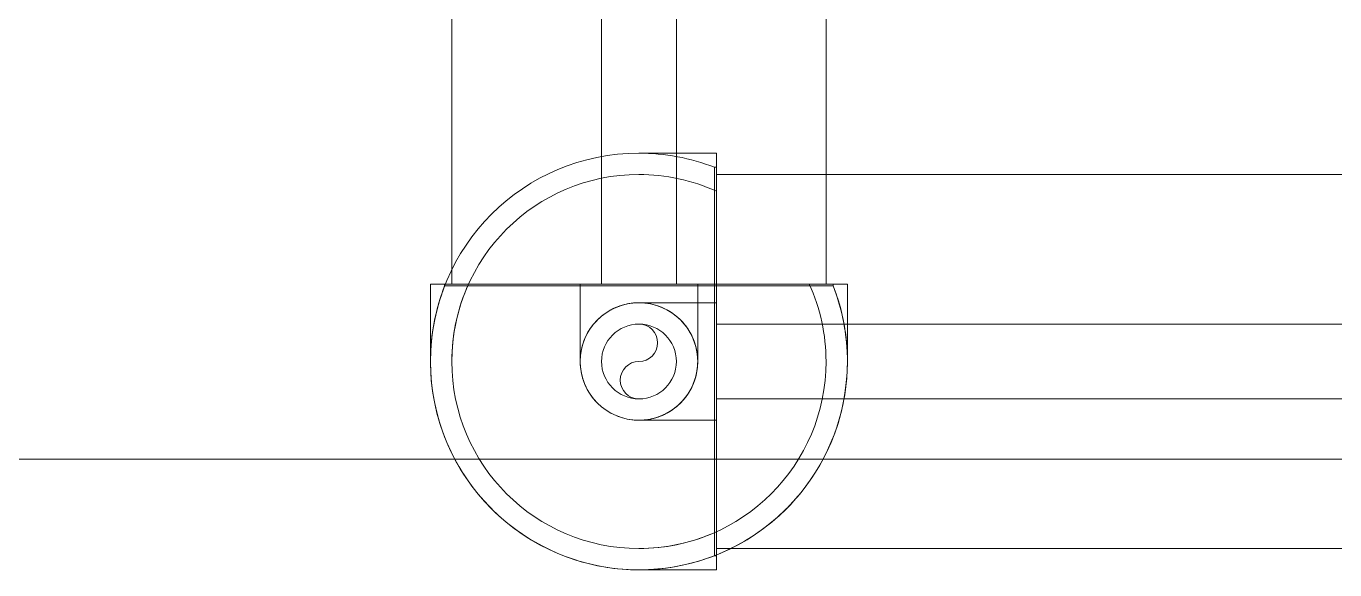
# Model space of a CAD drawing. Header units: metres. Extents: x 29 to 86.9, y -23.2 to 39.7.
# Drawn here: x 59.8315 to 60.0535, y -19.8906 to -19.7983 of the extents above; entities that cross this region are included whole.
import ezdxf

# ---------------------------------------------------------------- set-up
doc = ezdxf.new("R2010")
doc.units = ezdxf.units.M
doc.header["$LTSCALE"] = 100
doc.layers.get('0').update_dxf_attribs({"color": 254})
doc.layers.add('Arqui', color=8, linetype='Continuous', lineweight=0)
doc.layers.add('P-PIPE', color=7, linetype='Continuous', lineweight=18)

# ---------------------------------------------------------------- blocks, each defined once
blk = doc.blocks.new('A$C9582355f')
at = {"layer": 'Arqui'}
blk.add_lwpolyline([(30.76906296143534, 5.292165126904365), (31.76906296143488, 5.292165126904365), (31.76906296143534, 3.292165126905275), (30.76906296143534, 3.292165126904365)], close=True, dxfattribs=at)
blk = doc.blocks.new('Elbow - Welded - REFRIGERACION-V14-NIVEL 02')
at = {"layer": 'P-PIPE', "color": 11, "true_color": 0xff8080}
for p, q in [((59.94857364628851, -19.85518737637922), (59.94857364628851, -19.84521589200422)), ((59.94857364628851, -19.86515886075422), (59.94857364628851, -19.85518737637922))]:
    blk.add_line(p, q, dxfattribs=at)
at = {"layer": 'P-PIPE', "color": 11, "true_color": 0xff8080, "flags": 128}
for points in [[(59.94857364628857, -19.84521589200425), (59.94804792713153, -19.84521589200425), (59.94752304901298, -19.84521589200425), (59.94699985162596, -19.84521589200425), (59.94647917197467, -19.84521589200425), (59.94596184303549, -19.84521589200425), (59.94544869242436, -19.84521589200425), (59.94494054107279, -19.84521589200425), (59.94443820191454, -19.84521589200425), (59.94394247858511, -19.84521589200425), (59.94345416413608, -19.84521589200425), (59.94297403976639, -19.84521589200425), (59.94250287357262, -19.84521589200425), (59.94204141932016, -19.84521589200425), (59.94159041523739, -19.84521589200425), (59.94115058283463, -19.84521589200425), (59.94072262574988, -19.84521589200425), (59.94030722862321, -19.84521589200425), (59.93990505600139, -19.84521589200425), (59.93951675127482, -19.84521589200425), (59.93914293564826, -19.84521589200425), (59.93878420714693, -19.84521589200425), (59.93844113965993, -19.84521589200425), (59.93811428202204, -19.84521589200425), (59.93780415713578, -19.84521589200425), (59.93751126113479, -19.84521589200425), (59.93723606259018, -19.84521589200425), (59.93697900176096, -19.84521589200425), (59.93674048988957, -19.84521589200425), (59.93652090854415, -19.84521589200425), (59.93632060900801, -19.84521589200425), (59.93613991171768, -19.84521589200425), (59.93597910575028, -19.84521589200425), (59.93583844836105, -19.84521589200425), (59.9357181645718, -19.84521589200425), (59.93561844681093, -19.84521589200425), (59.93553945460561, -19.84521589200425), (59.9354813143265, -19.84521589200425), (59.93544411898564, -19.84521589200425), (59.93542792808766, -19.84521589200425)], [(59.93542716191358, -19.86515886075425), (59.93543767769886, -19.86515886075425), (59.93546920823169, -19.86515886075425), (59.93552170306995, -19.86515886075425), (59.93559507823311, -19.86515886075425), (59.93568921633653, -19.86515886075425), (59.93580396677934, -19.86515886075425), (59.93593914598532, -19.86515886075425), (59.93609453769656, -19.86515886075425), (59.93626989331948, -19.86515886075425), (59.93646493232249, -19.86515886075425), (59.93667934268479, -19.86515886075425), (59.93691278139555, -19.86515886075425), (59.93716487500262, -19.86515886075425), (59.93743522021, -19.86515886075425), (59.93772338452303, -19.86515886075425), (59.9380289069403, -19.86515886075425), (59.93835129869109, -19.86515886075425), (59.93869004401739, -19.86515886075425), (59.93904460099893, -19.86515886075425), (59.93941440242019, -19.86515886075425), (59.93979885667776, -19.86515886075425), (59.94019734872686, -19.86515886075425), (59.94060924106521, -19.86515886075425), (59.94103387475293, -19.86515886075425), (59.94147057046671, -19.86515886075425), (59.94191862958655, -19.86515886075425), (59.94237733531347, -19.86515886075425), (59.94284595381614, -19.86515886075425), (59.94332373540492, -19.86515886075425), (59.94380991573119, -19.86515886075425), (59.94430371701014, -19.86515886075425), (59.94480434926508, -19.86515886075425), (59.94531101159117, -19.86515886075425), (59.94582289343679, -19.86515886075425), (59.94633917590017, -19.86515886075425), (59.94685903303952, -19.86515886075425), (59.9473816331943, -19.86515886075425), (59.94790614031575, -19.86515886075425), (59.94843171530436, -19.86515886075425), (59.94857364628857, -19.86515886075425)]]:
    blk.add_lwpolyline(points, dxfattribs=at)
at = {"layer": 'P-PIPE', "color": 11, "true_color": 0xff8080}
for start, end in [(0, 180), (180, 0)]:
    blk.add_arc((59.93542716191351, -19.85518737637922), 0.009971484375000728, start, end, dxfattribs=at)
blk = doc.blocks.new('Elbow - Welded - REFRIGERACION-V21-NIVEL 02')
at = {"layer": 'P-PIPE', "color": 11, "true_color": 0xff8080}
for p, q in [((59.9354271619135, -19.84204089200421), (59.9254556775385, -19.84204089200421)), ((59.9453986462885, -19.84204089200421), (59.9354271619135, -19.84204089200421))]:
    blk.add_line(p, q, dxfattribs=at)
at = {"layer": 'P-PIPE', "color": 11, "true_color": 0xff8080, "flags": 128}
for points in [[(59.92545567753859, -19.85518737637923), (59.92545567753859, -19.85517686059395), (59.92545567753859, -19.85514533006111), (59.92545567753859, -19.85509283522285), (59.92545567753859, -19.85501946005971), (59.92545567753859, -19.85492532195629), (59.92545567753859, -19.85481057151347), (59.92545567753859, -19.8546753923075), (59.92545567753859, -19.85452000059626), (59.92545567753859, -19.85434464497334), (59.92545567753859, -19.85414960597032), (59.92545567753859, -19.85393519560801), (59.92545567753859, -19.85370175689726), (59.92545567753859, -19.8534496632902), (59.92545567753859, -19.85317931808281), (59.92545567753859, -19.85289115376977), (59.92545567753859, -19.85258563135251), (59.92545567753859, -19.85226323960172), (59.92545567753859, -19.85192449427542), (59.92545567753859, -19.85156993729387), (59.92545567753859, -19.85120013587263), (59.92545567753859, -19.85081568161505), (59.92545567753859, -19.85041718956596), (59.92545567753859, -19.85000529722761), (59.92545567753859, -19.84958066353989), (59.92545567753859, -19.84914396782611), (59.92545567753859, -19.84869590870626), (59.92545567753859, -19.84823720297934), (59.92545567753859, -19.84776858447668), (59.92545567753859, -19.84729080288789), (59.92545567753859, -19.84680462256162), (59.92545567753859, -19.84631082128267), (59.92545567753859, -19.84581018902774), (59.92545567753859, -19.84530352670164), (59.92545567753859, -19.84479164485603), (59.92545567753859, -19.84427536239263), (59.92545567753859, -19.84375550525329), (59.92545567753859, -19.84323290509851), (59.92545567753859, -19.84270839797707), (59.92545567753859, -19.84218282298846), (59.92545567753859, -19.84204089200423)], [(59.94539864628859, -19.84204089200423), (59.94539864628859, -19.84256661116129), (59.94539864628859, -19.84309148927984), (59.94539864628859, -19.84361468666686), (59.94539864628859, -19.84413536631814), (59.94539864628859, -19.84465269525733), (59.94539864628859, -19.84516584586846), (59.94539864628859, -19.84567399722003), (59.94539864628859, -19.84617633637827), (59.94539864628859, -19.8466720597077), (59.94539864628859, -19.84716037415674), (59.94539864628859, -19.84764049852643), (59.94539864628859, -19.8481116647202), (59.94539864628859, -19.84857311897265), (59.94539864628859, -19.84902412305543), (59.94539864628859, -19.84946395545818), (59.94539864628859, -19.84989191254293), (59.94539864628859, -19.85030730966961), (59.94539864628859, -19.85070948229142), (59.94539864628859, -19.85109778701798), (59.94539864628859, -19.85147160264457), (59.94539864628859, -19.85183033114589), (59.94539864628859, -19.85217339863289), (59.94539864628859, -19.85250025627076), (59.94539864628859, -19.85281038115704), (59.94539864628859, -19.85310327715803), (59.94539864628859, -19.85337847570262), (59.94539864628859, -19.85363553653186), (59.94539864628859, -19.85387404840325), (59.94539864628859, -19.85409362974865), (59.94539864628859, -19.85429392928479), (59.94539864628859, -19.85447462657512), (59.94539864628859, -19.85463543254253), (59.94539864628859, -19.85477608993177), (59.94539864628859, -19.85489637372102), (59.94539864628859, -19.85499609148188), (59.94539864628859, -19.8550750836872), (59.94539864628859, -19.85513322396632), (59.94539864628859, -19.85517041930717), (59.94539864628859, -19.85518661020514)], [(59.92545567753859, -19.85518737637923), (59.92546365366251, -19.85478862335823), (59.92548756927422, -19.854390508257), (59.92552738611381, -19.85399366797476), (59.92558304048283, -19.85359873737132), (59.92565444334618, -19.85320634825142), (59.9257414804745, -19.85281712835392), (59.92584401262695, -19.85243170034763), (59.92596187577398, -19.85205068083516), (59.92609488135967, -19.85167467936642), (59.92624281660346, -19.85130429746356), (59.92640544484053, -19.85094012765864), (59.92658250590038, -19.85058275254563), (59.9267737165231, -19.85023274384848), (59.92697877081248, -19.84989066150646), (59.92719734072538, -19.84955705277831), (59.92742907659658, -19.84923245136687), (59.92767360769813, -19.84891737656513), (59.92793054283243, -19.84861233242556), (59.92819947095804, -19.84831780695372), (59.92847996184737, -19.84803427132752), (59.92877156677481, -19.84776217914349), (59.9290738192347, -19.84750196569109), (59.92938623568756, -19.84725404725632), (59.92970831633372, -19.8470188204558), (59.93003954591284, -19.84679666160221), (59.93037939452828, -19.84658792610235), (59.93072731849474, -19.84639294788847), (59.93108276120807, -19.84621203888414), (59.93144515403579, -19.84604548850517), (59.93181391722666, -19.84589356319663), (59.93218846083824, -19.84575650600659), (59.93256818568066, -19.84563453619736), (59.93295248427517, -19.84552784889458), (59.93334074182599, -19.84543661477519), (59.93373233720389, -19.8453609797943), (59.93412664393978, -19.84530106495178), (59.93452303122698, -19.84525696609856), (59.93492086493041, -19.84522875378342), (59.93531950860103, -19.84521647314006), (59.93542716191358, -19.84521589200424)], [(59.93542716191358, -19.84521589200424), (59.93582591493459, -19.84522386812817), (59.93622403003582, -19.84524778373987), (59.93662087031806, -19.84528760057945), (59.93701580092149, -19.84534325494849), (59.9374081900414, -19.84541465781183), (59.9377974099389, -19.84550169494016), (59.93818283794518, -19.84560422709261), (59.93856385745767, -19.84572209023963), (59.9389398589264, -19.84585509582532), (59.93931024082925, -19.84600303106912), (59.93967441063419, -19.84616565930618), (59.94003178574719, -19.84634272036604), (59.94038179444434, -19.84653393098876), (59.94072387678637, -19.84673898527813), (59.9410574855145, -19.84695755519103), (59.94138208692595, -19.84718929106224), (59.9416971617277, -19.84743382216379), (59.94200220586725, -19.84769075729807), (59.94229673133911, -19.8479596854237), (59.94258026696529, -19.84824017631302), (59.94285235914932, -19.84853178124046), (59.94311257260173, -19.84883403370035), (59.9433604910365, -19.8491464501532), (59.94359571783703, -19.84946853079937), (59.94381787669061, -19.8497997603785), (59.94402661219047, -19.85013960899393), (59.94422159040434, -19.85048753296038), (59.94440249940867, -19.85084297567373), (59.94456904978765, -19.85120536850144), (59.9447209750962, -19.85157413169231), (59.94485803228621, -19.85194867530389), (59.94498000209546, -19.85232840014632), (59.94508668939825, -19.85271269874083), (59.94517792351763, -19.85310095629165), (59.94525355849851, -19.85349255166954), (59.94531347334104, -19.85388685840543), (59.94535757219425, -19.85428324569264), (59.94538578450939, -19.85468107939607), (59.94539806515277, -19.85507972306668), (59.94539864628859, -19.85518737637923)], [(59.93542716191358, -19.86515886075423), (59.93502840889257, -19.86515088463031), (59.93463029379133, -19.8651269690186), (59.93423345350911, -19.86508715217903), (59.93383852290567, -19.86503149780999), (59.93344613378576, -19.86496009494665), (59.93305691388827, -19.86487305781832), (59.93267148588198, -19.86477052566586), (59.93229046636951, -19.86465266251885), (59.93191446490076, -19.86451965693316), (59.93154408299791, -19.86437172168936), (59.93117991319298, -19.86420909345229), (59.93082253807997, -19.86403203239243), (59.93047252938283, -19.86384082176972), (59.9301304470408, -19.86363576748035), (59.92979683831266, -19.86341719756744), (59.92947223690122, -19.86318546169624), (59.92915716209947, -19.86294093059469), (59.9288521179599, -19.8626839954604), (59.92855759248806, -19.86241506733478), (59.92827405686187, -19.86213457644544), (59.92800196467784, -19.861842971518), (59.92774175122544, -19.86154071905812), (59.92749383279067, -19.86122830260527), (59.92725860599014, -19.86090622195911), (59.92703644713656, -19.86057499237997), (59.92682771163669, -19.86023514376454), (59.92663273342281, -19.85988721979809), (59.92645182441849, -19.85953177708475), (59.92628527403951, -19.85916938425703), (59.92613334873097, -19.85880062106616), (59.92599629154094, -19.85842607745458), (59.92587432173171, -19.85804635261216), (59.92576763442893, -19.85766205401765), (59.92567640030953, -19.85727379646682), (59.92560076532865, -19.85688220108893), (59.92554085048612, -19.85648789435304), (59.92549675163291, -19.85609150706584), (59.92546853931777, -19.8556936733624), (59.9254562586744, -19.85529502969179), (59.92545567753859, -19.85518737637923)], [(59.94539864628859, -19.85518737637923), (59.94539067016465, -19.85558612940024), (59.94536675455295, -19.85598424450148), (59.94532693771337, -19.85638108478371), (59.94527128334433, -19.85677601538714), (59.94519988048098, -19.85716840450705), (59.94511284335267, -19.85755762440455), (59.94501031120021, -19.85794305241084), (59.9448924480532, -19.85832407192331), (59.9447594424675, -19.85870007339205), (59.9446115072237, -19.8590704552949), (59.94444887898663, -19.85943462509983), (59.94427181792678, -19.85979200021285), (59.94408060730407, -19.86014200891), (59.9438755530147, -19.86048409125202), (59.94365698310178, -19.86081769998016), (59.94342524723057, -19.86114230139161), (59.94318071612904, -19.86145737619335), (59.94292378099475, -19.86176242033291), (59.94265485286913, -19.86205694580476), (59.94237436197979, -19.86234048143095), (59.94208275705235, -19.86261257361497), (59.94178050459247, -19.86287278706739), (59.94146808813962, -19.86312070550215), (59.94114600749346, -19.86335593230269), (59.94081477791433, -19.86357809115626), (59.94047492929889, -19.86378682665613), (59.94012700533244, -19.86398180486999), (59.93977156261909, -19.86416271387433), (59.93940916979138, -19.86432926425331), (59.9390404066005, -19.86448118956185), (59.93866586298893, -19.86461824675187), (59.93828613814649, -19.86474021656111), (59.93790183955199, -19.8648469038639), (59.93751358200117, -19.86493813798328), (59.93712198662327, -19.86501377296416), (59.9367276798874, -19.8650736878067), (59.93633129260019, -19.8651177866599), (59.93593345889674, -19.86514599897504), (59.93553481522614, -19.86515827961843), (59.93542716191358, -19.86515886075423)]]:
    blk.add_lwpolyline(points, dxfattribs=at)
at = {"layer": 'P-PIPE', "color": 11, "true_color": 0xff8080}
for start, end in [(90, 269.9999999999996), (269.9999999999996, 90)]:
    blk.add_arc((59.9354271619135, -19.85518737637922), 0.009971484375000728, start, end, dxfattribs=at)

msp = doc.modelspace()

# ---------------------------------------------------------------- linework, layer by layer
at = {"layer": 'P-PIPE', "color": 11, "true_color": 0xff8080}
for p, q in [((59.9036771608268, -19.38623346897274), (59.90367716082684, -19.84208659556183)), ((59.92907716082679, -19.38623346897274), (59.92907716082683, -19.84208659556183)), ((59.94177716082684, -19.84208659556183), (59.9417771608268, -19.38623346897274)), ((59.96717716082683, -19.84208659556184), (59.96717716082679, -19.38623346897274)), ((59.94857364520176, -19.89060456431181), (59.94857364520176, -19.81986159556181)), ((59.94824461676487, -19.82226560004882), (59.94824461676487, -19.88820055982479)), ((59.94857364520175, -19.82226560004882), (59.94824461676487, -19.82226560004882)), ((61.30177402802052, -19.82348307993682), (59.9485736452018, -19.82348307993682)), ((59.97079864520174, -19.84208659556181), (59.90005567645174, -19.84208659556181)), ((59.90245968093875, -19.8420865955618), (59.90245968093875, -19.84241562399868)), ((59.96839464071473, -19.84241562399868), (59.96839464071473, -19.8420865955618)), ((59.90245968093883, -19.8424156239987), (59.96839464071481, -19.8424156239987)), ((61.32037754364553, -19.84888307993683), (59.9485736452018, -19.84888307993683)), ((59.9485736452018, -19.86158307993682), (61.32037754364553, -19.86158307993682)), ((59.94824461676487, -19.8882005598248), (59.94857364520175, -19.8882005598248)), ((59.9485736452018, -19.88698307993684), (61.32037754364553, -19.88698307993684))]:
    msp.add_line(p, q, dxfattribs=at)
at = {"layer": 'P-PIPE', "color": 11, "true_color": 0xff8080, "flags": 128}
for points in [[(59.94857364520181, -19.81986159556184), (59.94804792604477, -19.81986159556184), (59.94752304792622, -19.81986159556184), (59.9469998505392, -19.81986159556184), (59.94647917088791, -19.81986159556184), (59.94596184194874, -19.81986159556184), (59.9454486913376, -19.81986159556184), (59.94494053998603, -19.81986159556184), (59.94443820082778, -19.81986159556184), (59.94394247749835, -19.81986159556184), (59.94345416304932, -19.81986159556184), (59.94297403867962, -19.81986159556184), (59.94250287248586, -19.81986159556184), (59.9420414182334, -19.81986159556184), (59.94159041415063, -19.81986159556184), (59.94115058174787, -19.81986159556184), (59.94072262466312, -19.81986159556184), (59.94030722753645, -19.81986159556184), (59.93990505491463, -19.81986159556184), (59.93951675018806, -19.81986159556184), (59.9391429345615, -19.81986159556184), (59.93878420606017, -19.81986159556184), (59.93844113857317, -19.81986159556184), (59.93811428093528, -19.81986159556184), (59.93780415604902, -19.81986159556184), (59.93751126004803, -19.81986159556184), (59.93723606150342, -19.81986159556184), (59.93697900067419, -19.81986159556184), (59.9367404888028, -19.81986159556184), (59.93652090745739, -19.81986159556184), (59.93632060792125, -19.81986159556184), (59.93613991063092, -19.81986159556184), (59.93597910466352, -19.81986159556184), (59.93583844727429, -19.81986159556184), (59.93571816348503, -19.81986159556184), (59.93561844572417, -19.81986159556184), (59.93553945351884, -19.81986159556184), (59.93548131323974, -19.81986159556184), (59.93544411789888, -19.81986159556184), (59.93542792700089, -19.81986159556184)], [(59.90005567645181, -19.85523307993683), (59.90005567645181, -19.85522256415155), (59.90005567645181, -19.85519103361871), (59.90005567645181, -19.85513853878045), (59.90005567645181, -19.85506516361731), (59.90005567645181, -19.85497102551388), (59.90005567645181, -19.85485627507107), (59.90005567645181, -19.85472109586509), (59.90005567645181, -19.85456570415385), (59.90005567645181, -19.85439034853093), (59.90005567645181, -19.85419530952791), (59.90005567645181, -19.8539808991656), (59.90005567645181, -19.85374746045485), (59.90005567645181, -19.8534953668478), (59.90005567645181, -19.85322502164041), (59.90005567645181, -19.85293685732737), (59.90005567645181, -19.85263133491011), (59.90005567645181, -19.85230894315931), (59.90005567645181, -19.85197019783301), (59.90005567645181, -19.85161564085147), (59.90005567645181, -19.85124583943023), (59.90005567645181, -19.85086138517264), (59.90005567645181, -19.85046289312355), (59.90005567645181, -19.8500510007852), (59.90005567645181, -19.84962636709749), (59.90005567645181, -19.84918967138371), (59.90005567645181, -19.84874161226385), (59.90005567645181, -19.84828290653693), (59.90005567645181, -19.84781428803427), (59.90005567645181, -19.84733650644549), (59.90005567645181, -19.84685032611921), (59.90005567645181, -19.84635652484026), (59.90005567645181, -19.84585589258533), (59.90005567645181, -19.84534923025923), (59.90005567645181, -19.84483734841362), (59.90005567645181, -19.84432106595022), (59.90005567645181, -19.84380120881088), (59.90005567645181, -19.8432786086561), (59.90005567645181, -19.84275410153466), (59.90005567645181, -19.84222852654605), (59.90005567645181, -19.84208659556182)], [(59.97079864520181, -19.84208659556182), (59.97079864520181, -19.84261231471888), (59.97079864520181, -19.84313719283743), (59.97079864520181, -19.84366039022445), (59.97079864520181, -19.84418106987573), (59.97079864520181, -19.84469839881492), (59.97079864520181, -19.84521154942605), (59.97079864520181, -19.84571970077761), (59.97079864520181, -19.84622203993586), (59.97079864520181, -19.8467177632653), (59.97079864520181, -19.84720607771432), (59.97079864520181, -19.84768620208402), (59.97079864520181, -19.84815736827779), (59.97079864520181, -19.84861882253023), (59.97079864520181, -19.84906982661301), (59.97079864520181, -19.84950965901578), (59.97079864520181, -19.84993761610052), (59.97079864520181, -19.8503530132272), (59.97079864520181, -19.85075518584901), (59.97079864520181, -19.85114349057557), (59.97079864520181, -19.85151730620215), (59.97079864520181, -19.85187603470348), (59.97079864520181, -19.85221910219048), (59.97079864520181, -19.85254595982836), (59.97079864520181, -19.85285608471463), (59.97079864520181, -19.85314898071562), (59.97079864520181, -19.85342417926022), (59.97079864520181, -19.85368124008946), (59.97079864520181, -19.85391975196083), (59.97079864520181, -19.85413933330625), (59.97079864520181, -19.85433963284239), (59.97079864520181, -19.85452033013272), (59.97079864520181, -19.85468113610012), (59.97079864520181, -19.85482179348936), (59.97079864520181, -19.85494207727861), (59.97079864520181, -19.85504179503947), (59.97079864520181, -19.8551207872448), (59.97079864520181, -19.85517892752392), (59.97079864520181, -19.85521612286476), (59.97079864520181, -19.85523231376274)], [(59.90005567645181, -19.85523307993683), (59.90008396986656, -19.85381859782749), (59.90016880484735, -19.85240637858777), (59.90031004567633, -19.85099868146722), (59.90050746639832, -19.84959775848093), (59.90076075118224, -19.84820585080683), (59.90106949482649, -19.84682518520027), (59.9014332034071, -19.8454579704317), (59.90185129506791, -19.8441063937531), (59.90232310095148, -19.84277261739884), (59.90245968093883, -19.8424156239987)], [(59.96839464071481, -19.8424156239987), (59.96888083177615, -19.84374422416686), (59.96931350410041, -19.84509120405342), (59.96969196550413, -19.84645440877792), (59.97001561052979, -19.84783165750358), (59.97028392141441, -19.84922074692625), (59.9704964689178, -19.85061945479919), (59.9706529130093, -19.85202554348814), (59.97075300341171, -19.85343676355118), (59.9707965800018, -19.85485085733725), (59.97079864520181, -19.85523307993682)], [(59.93542716082681, -19.89060456431183), (59.93401267871747, -19.89057627089709), (59.93260045947774, -19.89049143591628), (59.93119276235721, -19.8903501950873), (59.9297918393709, -19.89015277436533), (59.9283999316968, -19.8898994895814), (59.92701926609026, -19.88959074593715), (59.92565205132168, -19.88922703735654), (59.92430047464308, -19.88880894569574), (59.9229666982888, -19.88833713981217), (59.9216528560165, -19.88781237449463), (59.92036104969353, -19.88723548925567), (59.91909334593444, -19.88660740698862), (59.91785177279483, -19.88592913249112), (59.91663831652684, -19.88520175085768), (59.91545491840165, -19.88442642574374), (59.91430347160385, -19.88360439750409), (59.91318581820263, -19.88273698120856), (59.91210374620506, -19.88182556453817), (59.91105898669548, -19.88087160556519), (59.91005321106625, -19.87987663042047), (59.90908802834382, -19.87884223085197), (59.90816498261464, -19.87777006167837), (59.90728555055497, -19.8766618381416), (59.90645113906852, -19.87551933316295), (59.90566308303566, -19.87434437450663), (59.90492264317794, -19.87313884185586), (59.90423100404116, -19.8719046638057), (59.90358927210043, -19.87064381477777), (59.90299847398994, -19.86935831186155), (59.90245955486063, -19.86805021158747), (59.90197337686816, -19.86672160663691), (59.90154071779359, -19.86537462249441), (59.90116226979916, -19.86401141404721), (59.9008386383209, -19.86263416213805), (59.90057034110018, -19.86124507007619), (59.90035780735528, -19.85984636011259), (59.90020137709489, -19.85844026988483), (59.90010130057402, -19.85702904883731), (59.90005773789378, -19.85561495462267), (59.90005567645181, -19.85523307993683)], [(59.97079864520181, -19.85523307993683), (59.97077035178707, -19.85664756204618), (59.97068551680626, -19.8580597812859), (59.97054427597728, -19.85946747840645), (59.97034685525531, -19.86086840139274), (59.97009357047138, -19.86226030906684), (59.96978482682713, -19.86364097467339), (59.96942111824653, -19.86500818944197), (59.96900302658571, -19.86635976612057), (59.96853122070214, -19.86769354247484), (59.96800645538461, -19.86900738474714), (59.96742957014565, -19.87029919107012), (59.96680148787861, -19.8715668948292), (59.9661232133811, -19.87280846796882), (59.96539583174767, -19.87402192423681), (59.96462050663373, -19.87520532236198), (59.96379847839407, -19.8763567691598), (59.96293106209853, -19.877474422561), (59.96201964542816, -19.87855649455859), (59.96106568645518, -19.87960125406817), (59.96007071131045, -19.8806070296974), (59.95903631174195, -19.88157221241984), (59.95796414256835, -19.88249525814901), (59.95685591903158, -19.88337469020867), (59.95571341405292, -19.88420910169513), (59.95453845539661, -19.88499715772798), (59.95333292274583, -19.88573759758571), (59.95209874469568, -19.88642923672247), (59.95083789566775, -19.88707096866321), (59.94955239275152, -19.8876617667737), (59.94824429247745, -19.88820068590301), (59.9469156875269, -19.88868686389548), (59.94556870338439, -19.88911952297005), (59.94420549493719, -19.88949797096449), (59.94282824302803, -19.88982160244274), (59.94143915096617, -19.89008989966347), (59.94004044100258, -19.89030243340836), (59.93863435077481, -19.89045886366875), (59.93722312972729, -19.89055894018962), (59.93580903551265, -19.89060250286987), (59.93542716082681, -19.89060456431183)], [(59.93542716082681, -19.89060456431183), (59.9354376766121, -19.89060456431183), (59.93546920714493, -19.89060456431183), (59.93552170198319, -19.89060456431183), (59.93559507714635, -19.89060456431183), (59.93568921524977, -19.89060456431183), (59.93580396569258, -19.89060456431183), (59.93593914489855, -19.89060456431183), (59.9360945366098, -19.89060456431183), (59.93626989223272, -19.89060456431183), (59.93646493123573, -19.89060456431183), (59.93667934159803, -19.89060456431183), (59.93691278030879, -19.89060456431183), (59.93716487391586, -19.89060456431183), (59.93743521912324, -19.89060456431183), (59.93772338343627, -19.89060456431183), (59.93802890585354, -19.89060456431183), (59.93835129760433, -19.89060456431183), (59.93869004293062, -19.89060456431183), (59.93904459991217, -19.89060456431183), (59.93941440133342, -19.89060456431183), (59.93979885559099, -19.89060456431183), (59.9401973476401, -19.89060456431183), (59.94060923997845, -19.89060456431183), (59.94103387366616, -19.89060456431183), (59.94147056937994, -19.89060456431183), (59.94191862849979, -19.89060456431183), (59.94237733422671, -19.89060456431183), (59.94284595272938, -19.89060456431183), (59.94332373431816, -19.89060456431183), (59.94380991464442, -19.89060456431183), (59.94430371592339, -19.89060456431183), (59.94480434817832, -19.89060456431183), (59.9453110105044, -19.89060456431183), (59.94582289235003, -19.89060456431183), (59.94633917481342, -19.89060456431183), (59.94685903195276, -19.89060456431183), (59.94738163210754, -19.89060456431183), (59.94790613922899, -19.89060456431183), (59.9484317142176, -19.89060456431183), (59.94857364520181, -19.89060456431183)]]:
    msp.add_lwpolyline(points, dxfattribs=at)
at = {"layer": 'P-PIPE', "color": 11, "true_color": 0xff8080}
for centre, radius, start, end in [((59.93542716082674, -19.85523307993681), 0.03537148437500548, 90, 180), ((59.93542716082674, -19.85523307993681), 0.03537148437499837, 68.75437182182509, 90), ((59.93542716082674, -19.85523307993681), 0.03174999999999528, 90, 180), ((59.93542716082674, -19.85523307993681), 0.03175000000000201, 65.53970849101236, 90), ((59.93542716082674, -19.85523307993681), 0.03174999999999528, 155.5397084910003, 180), ((59.93542716082674, -19.85523307993681), 0.03174999999999554, 0, 24.4602915089952), ((59.93542716082674, -19.85523307993681), 0.03537148437500138, 158.7543718218191, 180), ((59.93542716082674, -19.85523307993681), 0.03537148437499837, 0, 21.24562817818038), ((59.93542716082674, -19.85523307993681), 0.006350000000004741, 0, 180), ((59.93542716082674, -19.85205807993681), 0.003174999999998818, 270, 90), ((59.93542716082674, -19.85523307993681), 0.03537148437500548, 180, 270), ((59.93542716082674, -19.85523307993681), 0.03537148437500548, 180, 270), ((59.93542716082674, -19.85523307993681), 0.03174999999999528, 180, 270), ((59.93542716082674, -19.85523307993681), 0.03174999999999528, 180, 270), ((59.93542716082674, -19.85523307993681), 0.006350000000004741, 180, 0), ((59.93542716082674, -19.85840807993681), 0.003174999999998818, 90, 270), ((59.93542716082674, -19.85523307993681), 0.03174999999999528, 270, 0), ((59.93542716082674, -19.85523307993681), 0.03537148437499837, 270, 0), ((59.93542716082674, -19.85523307993681), 0.03174999999999528, 270, 294.4602915089939), ((59.93542716082674, -19.85523307993681), 0.0353714843749988, 270, 291.2456281781749)]:
    msp.add_arc(centre, radius, start, end, dxfattribs=at)

# ---------------------------------------------------------------- block references
msp.add_blockref('A$C9582355f', (28.98266172889876, -23.16396569870889))
for name in ['Elbow - Welded - REFRIGERACION-V21-NIVEL 02', 'Elbow - Welded - REFRIGERACION-V14-NIVEL 02']:
    msp.add_blockref(name, (-1.086760903490358e-09, -4.570355758914957e-05), dxfattribs=at)

doc.saveas('drawing.dxf')
